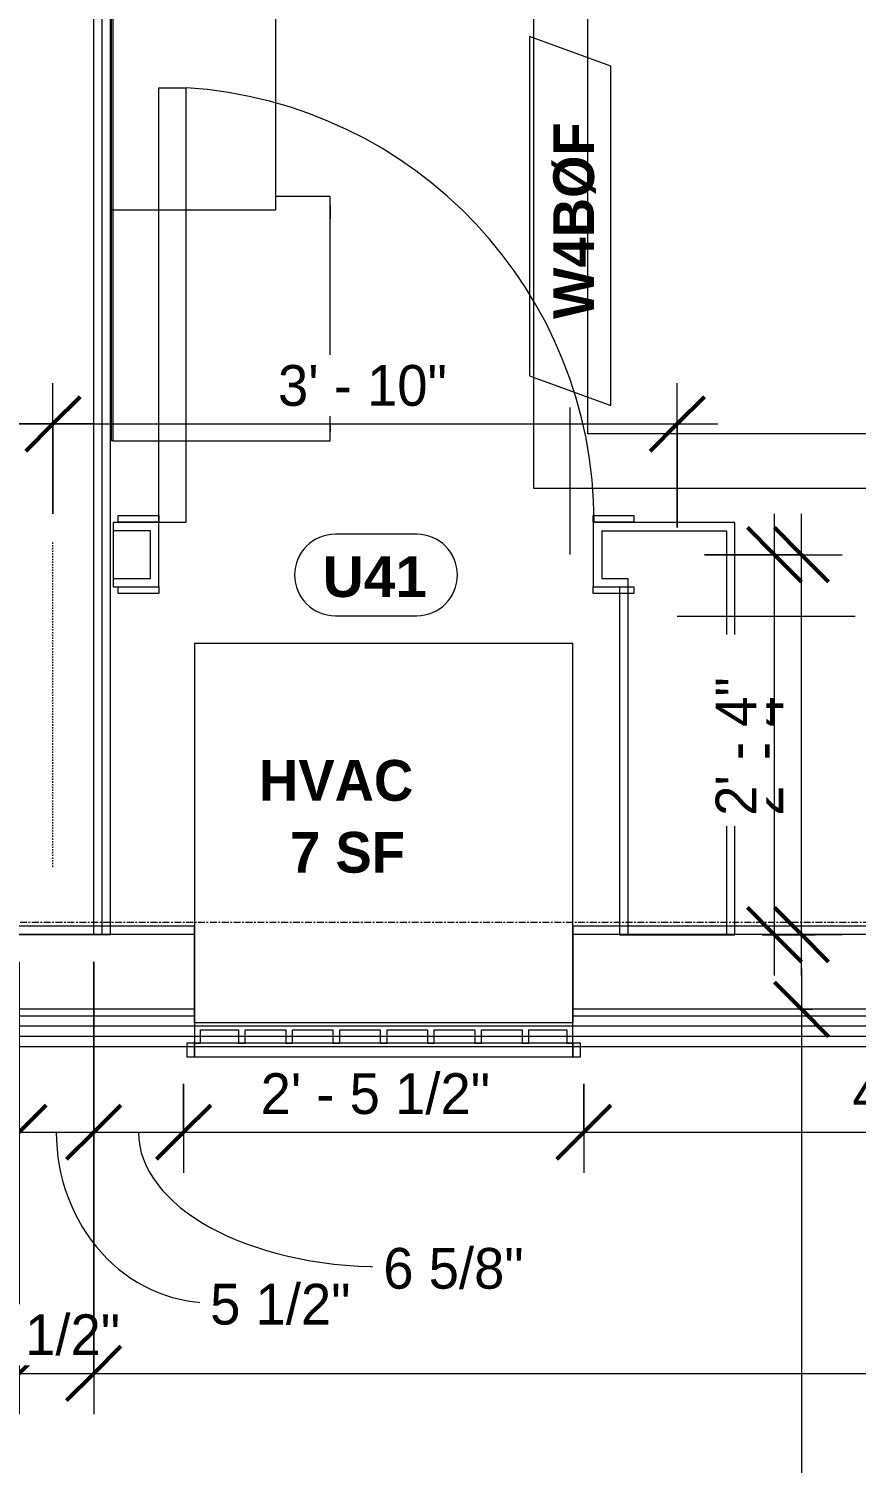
# Model space of a CAD drawing. Header units: inches. Extents: x -4058 to -1781, y 9814 to 12264.
# Drawn here: x -2716.5 to -2655.5, y 11245.3 to 11351 of the extents above; entities that cross this region are included whole.
import ezdxf

# ---------------------------------------------------------------- set-up
doc = ezdxf.new("R2010")
doc.units = ezdxf.units.IN
doc.header["$MEASUREMENT"] = 0
doc.linetypes.add('Dash 3_32_', pattern=[0.1875, 0.09375, -0.09375])
doc.linetypes.add('Grid Line 1_2_', pattern=[0.875, 0.5, -0.125, 0.125, -0.125])
for name, color, linetype, lineweight in [('0-1', 7, 'Continuous', 5), ('0-2', 7, 'Continuous', 9), ('A-ANNO-DIMS', 211, 'Continuous', 9), ('A-ANNO-DIMS-32', 211, 'Continuous', 9), ('A-AREA-IDEN', 2, 'Continuous', 9), ('A-DETL-1', 90, 'Dash 3_32_', 9), ('A-DOOR-2', 31, 'Continuous', 9), ('A-DOOR-IDEN', 31, 'Continuous', 9), ('A-GENM-1', 7, 'Continuous', 9), ('A-WALL-1', 7, 'Continuous', 9), ('A-WALL-2', 113, 'Continuous', 9), ('A-WALL-IDEN', 211, 'Continuous', 9), ('I-FURN', 30, 'Continuous', 9), ('I-WALL-3', 7, 'Continuous', 9), ('I-WALL-4', 2, 'Continuous', 9), ('S-GRID-1', 1, 'Grid Line 1_2_', 9)]:
    doc.layers.add(name, color=color, linetype=linetype, lineweight=lineweight)
doc.styles.add('Arial_B', font='arialbd.ttf', dxfattribs={"height": 3})
doc.styles.add('Century Gothic', font='ufonts.com_century-gothic.ttf', dxfattribs={"height": 3})
doc.styles.add('Century Gothic_B_1', font='GOTHICB.TTF', dxfattribs={"height": 3})
doc.dimstyles.new('THE_DIMENSION_STRING', dxfattribs={"dimscale": 12, "dimtxt": 3.132505, "dimasz": 0.333333, "dimexe": 0.25, "dimexo": 0.166667, "dimgap": 0.041667, "dimtad": 1, "dimdec": 4, "dimrnd": 0.0625, "dimzin": 3, "dimdsep": 46, "dimlunit": 4, "dimtxsty": 'Century Gothic', "dimblk1": 'OBLIQUE', "dimblk2": 'OBLIQUE', "dimsah": 1, "dimcen": 0.09, "dimdle": 0.25, "dimazin": 0, "dimtfac": 1, "dimtdec": 4, "dimtix": 1, "dimtmove": 0, "dimatfit": 3, "dimfxl": 1, "dimtvp": 1, "dimtfill": 1, "dimfrac": 2, "dimtolj": 1, "dimtzin": 0, "dimarcsym": 2})
doc.dimstyles.new('THE_DIMENSION_STRING_1', dxfattribs={"dimscale": 12, "dimtxt": 3.132505, "dimasz": 0.333333, "dimexe": 0.25, "dimexo": 0.166667, "dimgap": 0.041667, "dimtad": 1, "dimdec": 4, "dimrnd": 0.0625, "dimzin": 3, "dimdsep": 46, "dimlunit": 4, "dimtxsty": 'Century Gothic', "dimblk1": 'OBLIQUE', "dimblk2": 'OBLIQUE', "dimsah": 1, "dimcen": 0.09, "dimdle": 0.25, "dimazin": 0, "dimtfac": 1, "dimtdec": 4, "dimtix": 1, "dimtmove": 1, "dimatfit": 3, "dimfxl": 1, "dimtvp": 1, "dimtfill": 1, "dimfrac": 2, "dimtolj": 1, "dimtzin": 0, "dimarcsym": 2})
doc.dimstyles.new('THE_DIMENSION_STRING_3', dxfattribs={"dimscale": 12, "dimtxt": 3.132505, "dimasz": 0.333333, "dimexe": 0.25, "dimexo": 0.166667, "dimgap": 0.041667, "dimtad": 1, "dimdec": 4, "dimrnd": 0.0625, "dimzin": 3, "dimdsep": 46, "dimlunit": 4, "dimtxsty": 'Century Gothic', "dimblk1": 'OBLIQUE', "dimblk2": 'OBLIQUE', "dimsah": 1, "dimcen": 0.09, "dimdle": 0.25, "dimazin": 0, "dimtfac": 1, "dimtdec": 4, "dimtix": 1, "dimtmove": 0, "dimatfit": 3, "dimfxl": 1, "dimtvp": 1, "dimtfill": 1, "dimfrac": 2, "dimtolj": 1, "dimtzin": 0, "dimarcsym": 2})
doc.dimstyles.new('THE_DIMENSION_STRING_4', dxfattribs={"dimscale": 12, "dimtxt": 3.132505, "dimasz": 0.333333, "dimexe": 0.25, "dimexo": 0.166667, "dimgap": 0.041667, "dimtad": 1, "dimdec": 4, "dimrnd": 0.0625, "dimzin": 3, "dimdsep": 46, "dimlunit": 4, "dimtxsty": 'Century Gothic', "dimblk1": 'OBLIQUE', "dimblk2": 'OBLIQUE', "dimsah": 1, "dimcen": 0.09, "dimdle": 0.25, "dimazin": 0, "dimtfac": 1, "dimtdec": 4, "dimtix": 1, "dimtmove": 0, "dimatfit": 3, "dimfxl": 1, "dimtvp": 1, "dimtfill": 1, "dimfrac": 2, "dimtolj": 1, "dimtzin": 0, "dimarcsym": 2})
doc.dimstyles.new('THE_DIMENSION_STRING_5', dxfattribs={"dimscale": 12, "dimtxt": 3.132505, "dimasz": 0.333333, "dimexe": 0.25, "dimexo": 0.166667, "dimgap": 0.041667, "dimtad": 1, "dimdec": 4, "dimrnd": 0.0625, "dimzin": 3, "dimdsep": 46, "dimlunit": 4, "dimtxsty": 'Century Gothic', "dimblk1": 'OBLIQUE', "dimblk2": 'OBLIQUE', "dimsah": 1, "dimcen": 0.09, "dimdle": 0.25, "dimazin": 0, "dimtfac": 1, "dimtdec": 4, "dimtix": 1, "dimtmove": 0, "dimatfit": 3, "dimfxl": 1, "dimtvp": 1, "dimtfill": 1, "dimfrac": 2, "dimtolj": 1, "dimtzin": 0, "dimarcsym": 2})

# ---------------------------------------------------------------- blocks, each defined once
blk = doc.blocks.new('V-Series_EWC4_SPVU_RFA_2015 - 1ST FLOOR-2484708-UNIT PLANS - 1ST FLOOR')
at = {"layer": 'A-GENM-1'}
for p, q in [((-3126.69, 12090.69), (-3127.25, 12090.69)), ((-3127.25, 12090.69), (-3127.25, 12089.69)), ((-3127.25, 12089.69), (-3126.69, 12089.69)), ((-3098.81, 12090.69), (-3126.69, 12090.69)), ((-3126.69, 12090.69), (-3126.69, 12089.69)), ((-3126.69, 12089.69), (-3126.69, 12090.69)), ((-3126.69, 12089.69), (-3098.81, 12089.69)), ((-3126.69, 12089.69), (-3126.69, 12060.25)), ((-3126.25, 12089.69), (-3126.69, 12089.69)), ((-3126.25, 12088.69), (-3126.25, 12089.69)), ((-3122.95, 12089.69), (-3123.45, 12089.69)), ((-3123.45, 12089.69), (-3123.45, 12088.69)), ((-3122.95, 12088.69), (-3122.95, 12089.69)), ((-3119.47, 12089.69), (-3119.97, 12089.69)), ((-3119.97, 12089.69), (-3119.97, 12088.69)), ((-3119.47, 12088.69), (-3119.47, 12089.69)), ((-3115.98, 12089.69), (-3116.48, 12089.69)), ((-3116.48, 12089.69), (-3116.48, 12088.69)), ((-3115.98, 12088.69), (-3115.98, 12089.69)), ((-3112.5, 12089.69), (-3113, 12089.69)), ((-3113, 12089.69), (-3113, 12088.69)), ((-3112.5, 12088.69), (-3112.5, 12089.69)), ((-3109.01, 12089.69), (-3109.51, 12089.69)), ((-3109.51, 12089.69), (-3109.51, 12088.69)), ((-3109.01, 12088.69), (-3109.01, 12089.69)), ((-3105.53, 12089.69), (-3106.03, 12089.69)), ((-3106.03, 12089.69), (-3106.03, 12088.69)), ((-3105.53, 12088.69), (-3105.53, 12089.69)), ((-3102.05, 12089.69), (-3102.55, 12089.69)), ((-3102.55, 12089.69), (-3102.55, 12088.69)), ((-3102.05, 12088.69), (-3102.05, 12089.69)), ((-3098.81, 12089.69), (-3099.25, 12089.69)), ((-3099.25, 12089.69), (-3099.25, 12088.69)), ((-3098.81, 12089.69), (-3098.81, 12090.69)), ((-3098.25, 12090.69), (-3098.81, 12090.69)), ((-3098.81, 12090.69), (-3098.81, 12089.69)), ((-3098.81, 12089.69), (-3098.25, 12089.69)), ((-3098.81, 12060.25), (-3098.81, 12089.69)), ((-3098.25, 12089.69), (-3098.25, 12090.69)), ((-3123.45, 12088.69), (-3126.25, 12088.69)), ((-3119.97, 12088.69), (-3122.95, 12088.69)), ((-3116.48, 12088.69), (-3119.47, 12088.69)), ((-3113, 12088.69), (-3115.98, 12088.69)), ((-3109.51, 12088.69), (-3112.5, 12088.69)), ((-3106.03, 12088.69), (-3109.01, 12088.69)), ((-3102.55, 12088.69), (-3105.53, 12088.69)), ((-3099.25, 12088.69), (-3102.05, 12088.69)), ((-3126.69, 12060.25), (-3098.81, 12060.25))]:
    blk.add_line(p, q, dxfattribs=at)
blk = doc.blocks.new('CTR - 1st Phase - Shell_rvt-1-UNIT PLANS - 1ST FLOOR')
at = {"layer": 'A-WALL-1'}
for p, q in [((-2704.29, 11284.91), (-2725.16, 11284.91)), ((-2704.29, 11277.79), (-2704.29, 11284.91)), ((-2617.62, 11284.91), (-2676.41, 11284.91)), ((-2676.41, 11284.91), (-2676.41, 11277.79)), ((-2704.29, 11284.29), (-2725.16, 11284.29)), ((-2617.62, 11284.29), (-2676.41, 11284.29)), ((-2704.29, 11278.79), (-2725.16, 11278.79)), ((-2704.29, 11278.29), (-2725.16, 11278.29)), ((-2617.62, 11278.79), (-2676.41, 11278.79)), ((-2617.62, 11278.29), (-2676.41, 11278.29)), ((-2617.62, 11277.54), (-2773.77, 11277.54)), ((-2676.41, 11277.79), (-2704.29, 11277.79)), ((-2617.62, 11276.79), (-2773.77, 11276.79)), ((-2773.77, 11276.04), (-2617.62, 11276.04))]:
    blk.add_line(p, q, dxfattribs=at)
at = {"layer": '0-2', "rotation": 180}
blk.add_blockref('V-Series_EWC4_SPVU_RFA_2015 - 1ST FLOOR-2484708-UNIT PLANS - 1ST FLOOR', (-5803.1, 23365.98), dxfattribs=at)
blk = doc.blocks.new('CTR - 1st Phase - Common Walls_rvt-1-UNIT PLANS - 1ST FLOOR')
at = {"layer": 'A-WALL-1'}
for p, q in [((-2711.72, 11284.29), (-2711.72, 11622.61)), ((-2711.1, 11284.29), (-2711.1, 11622.61))]:
    blk.add_line(p, q, dxfattribs=at)
at = {"layer": 'I-WALL-3'}
for p, q in [((-2710.47, 11284.29), (-2710.47, 11622.61)), ((-2718.97, 11284.29), (-2710.47, 11284.29))]:
    blk.add_line(p, q, dxfattribs=at)
blk = doc.blocks.new('Entertainment_Center_14771 - Entertainment_Center_14771-1352616-UNIT PLANS - 1ST FLOOR')
at = {"layer": 'I-FURN'}
for p, q in [((-36, 6.12), (-19, 6.12)), ((-36, 6), (-36, 6.12)), ((-19, 6), (-36, 6)), ((-19, 6), (-36, 6)), ((-36, 6), (-36, -10)), ((-19, 6.12), (19, 6.12)), ((-19, 6), (-19, 6.12)), ((19, 6), (-19, 6)), ((19, 6), (-19, 6)), ((-19, 6), (-19, -6)), ((19, 6.12), (36, 6.12)), ((19, 6.12), (19, 6)), ((36, 6), (19, 6)), ((19, -6), (19, 6)), ((36, 6), (19, 6)), ((36, 6), (36, 6.12)), ((36, -10), (36, 6)), ((-19, -6), (19, -6)), ((-18, -10), (-18, -6)), ((18, -6), (18, -10)), ((-36, -10), (-18, -10)), ((-35.34, -10), (-35.34, -10.03)), ((-35.34, -10.03), (-34.85, -10.03)), ((-34.85, -10.03), (-34.85, -10)), ((-19.66, -10), (-19.66, -10.03)), ((-19.66, -10.03), (-18.66, -10.03)), ((-18.66, -10.03), (-18.66, -10)), ((18, -10), (36, -10)), ((18.66, -10), (18.66, -10.03)), ((18.66, -10.03), (19.66, -10.03)), ((19.66, -10.03), (19.66, -10)), ((34.85, -10), (34.85, -10.03)), ((34.85, -10.03), (35.34, -10.03)), ((35.34, -10.03), (35.34, -10))]:
    blk.add_line(p, q, dxfattribs=at)
blk = doc.blocks.new('Table-Coffee - one-1352608-UNIT PLANS - 1ST FLOOR')
at = {"layer": 'I-FURN'}
for p, q in [((30.72, 18.75), (-29.28, 18.75)), ((-29.28, 18.75), (-29.28, -11.25)), ((30.72, -11.25), (30.72, 18.75)), ((-25.28, -7.25), (-25.28, 14.75)), ((-25.28, 14.75), (26.72, 14.75)), ((26.72, 14.75), (26.72, -7.25)), ((26.72, -7.25), (-25.28, -7.25)), ((-29.28, -11.25), (30.72, -11.25))]:
    blk.add_line(p, q, dxfattribs=at)
blk = doc.blocks.new('SWING - SINGLE - FLUSH - SWING - 32_ x 80_ - WITH ACOUSTICAL SEAL-4202147-UNIT PLANS - 1ST FLOOR')
at = {"layer": 'A-DOOR-2'}
for p, q in [((-19, 2.37), (-19, 2.87)), ((-19, 2.87), (-16, 2.87)), ((-16, 2.37), (-19, 2.37)), ((-16, 2.87), (-16, 2.37)), ((16, 2.37), (16, 2.87)), ((16, 2.87), (19, 2.87)), ((19, 2.37), (16, 2.37)), ((19, 2.87), (19, 2.37)), ((-19, -2.38), (-16, -2.38)), ((-19, -2.88), (-19, -2.38)), ((-16, -2.88), (-19, -2.88)), ((-16, -2.38), (-16, -2.88)), ((14, -2.38), (14, -34.38)), ((16, -2.38), (14, -2.38)), ((16, -2.38), (16, -34.38)), ((16, -2.38), (19, -2.38)), ((16, -2.88), (16, -2.38)), ((19, -2.88), (16, -2.88)), ((19, -2.38), (19, -2.88)), ((16, -34.38), (14, -34.38))]:
    blk.add_line(p, q, dxfattribs=at)
blk.add_arc((16, -2.38), 32.07, 180, 266.4241, dxfattribs=at)
blk = doc.blocks.new('DIMBLOCK155-UNIT PLANS - 1ST FLOOR')
at = {"layer": 'A-ANNO-DIMS-32'}
for p, q in [((-2659.56, 11281.29), (-2659.56, 11315.28)), ((-2666.72, 11312.28), (-2656.56, 11312.28)), ((-2659.56, 11312.28), (-2666.72, 11312.28)), ((-2660.39, 11284.29), (-2656.56, 11284.29)), ((-2659.56, 11284.29), (-2660.39, 11284.29))]:
    blk.add_line(p, q, dxfattribs=at)
at = {"layer": 'A-ANNO-DIMS-32', "lineweight": 50}
for p, q in [((-2659.56, 11312.28), (-2661.56, 11314.28)), ((-2659.56, 11312.28), (-2657.56, 11310.28)), ((-2659.56, 11284.29), (-2661.56, 11286.29)), ((-2659.56, 11284.29), (-2657.56, 11282.29))]:
    blk.add_line(p, q, dxfattribs=at)
at = {"layer": 'A-ANNO-DIMS-32', "color": 0, "insert": (-2663.91, 11293.04), "char_height": 3, "width": 12.5897, "attachment_point": 1, "rotation": 90, "line_spacing_factor": 0.984502, "style": 'Century Gothic', "bg_fill": 3, "box_fill_scale": 1.25, "bg_fill_color": 256, "bg_fill_true_color": 13158600, "bg_fill_transparency": 0}
blk.add_mtext('2\' - 4"', dxfattribs=at)
blk = doc.blocks.new('_Oblique')
at = {"color": 0, "linetype": 'ByBlock', "lineweight": -2}
blk.add_line((-0.5, -0.5), (0.5, 0.5), dxfattribs=at)
blk = doc.blocks.new('DIMBLOCK239-UNIT PLANS - 1ST FLOOR')
at = {"layer": 'A-ANNO-DIMS-32'}
for p, q in [((-2661.55, 11281.28), (-2661.55, 11315.28)), ((-2666.72, 11312.28), (-2658.55, 11312.28)), ((-2661.55, 11312.28), (-2666.72, 11312.28)), ((-2662.47, 11284.28), (-2658.55, 11284.28)), ((-2661.55, 11284.28), (-2662.47, 11284.28))]:
    blk.add_line(p, q, dxfattribs=at)
at = {"layer": 'A-ANNO-DIMS-32', "lineweight": 50}
for p, q in [((-2661.55, 11312.28), (-2663.55, 11314.28)), ((-2661.55, 11312.28), (-2659.55, 11310.28)), ((-2661.55, 11284.28), (-2663.55, 11286.28)), ((-2661.55, 11284.28), (-2659.55, 11282.28))]:
    blk.add_line(p, q, dxfattribs=at)
at = {"layer": 'A-ANNO-DIMS-32', "color": 0, "insert": (-2665.89, 11293.04), "char_height": 3, "width": 12.5897, "attachment_point": 1, "rotation": 90, "line_spacing_factor": 0.984502, "style": 'Century Gothic', "bg_fill": 3, "box_fill_scale": 1.25, "bg_fill_color": 256, "bg_fill_true_color": 13158600, "bg_fill_transparency": 0}
blk.add_mtext('2\' - 4"', dxfattribs=at)
blk = doc.blocks.new('Wall Tag - Arch Wall-3956453-UNIT PLANS - 1ST FLOOR')
at = {"layer": 'A-WALL-IDEN'}
for p, q in [((-0.3561, 0.0937), (-0.4244, -0.0937)), ((0.4244, 0.0937), (-0.3561, 0.0937)), ((0.3561, -0.0937), (0.4244, 0.0937)), ((-0.4244, -0.0937), (0.3561, -0.0937))]:
    blk.add_line(p, q, dxfattribs=at)
blk = doc.blocks.new('Door Tag - Type Mark-2601225-UNIT PLANS - 1ST FLOOR')
at = {"layer": 'A-DOOR-IDEN'}
for p, q in [((0.09375, 0.09375), (-0.09375, 0.09375)), ((-0.09375, -0.09375), (0.09375, -0.09375))]:
    blk.add_line(p, q, dxfattribs=at)
for centre, start, end in [((-0.09375, 0), 90, 270), ((0.09375, 0), 270, 90)]:
    blk.add_arc(centre, 0.09375, start, end, dxfattribs=at)
blk = doc.blocks.new('DIMBLOCK649-UNIT PLANS - 1ST FLOOR')
at = {"layer": 'A-ANNO-DIMS-32'}
for p, q in [((-2717.22, 11282.29), (-2717.22, 11266.74)), ((-2717.22, 11269.74), (-2717.22, 11282.29)), ((-2724.35, 11273.29), (-2724.35, 11266.74)), ((-2724.35, 11269.74), (-2724.35, 11273.29)), ((-2724.35, 11269.74), (-2717.22, 11269.74))]:
    blk.add_line(p, q, dxfattribs=at)
at = {"layer": 'A-ANNO-DIMS-32', "lineweight": 50}
for p, q in [((-2724.35, 11269.74), (-2722.35, 11271.74)), ((-2717.22, 11269.74), (-2715.22, 11271.74)), ((-2724.35, 11269.74), (-2726.35, 11267.74)), ((-2717.22, 11269.74), (-2719.22, 11267.74))]:
    blk.add_line(p, q, dxfattribs=at)
at = {"layer": 'A-ANNO-DIMS-32'}
blk.add_ellipse((-2729.04, 11269.74), major_axis=(0, 9.91), ratio=0.832418, start_param=3.141593, end_param=4.712389, dxfattribs=at)
at = {"layer": 'A-ANNO-DIMS-32', "color": 0, "insert": (-2740.32, 11261.21), "char_height": 3, "width": 13.5444, "attachment_point": 1, "line_spacing_factor": 0.984502, "style": 'Century Gothic', "bg_fill": 3, "box_fill_scale": 1.25, "bg_fill_color": 256, "bg_fill_true_color": 13158600, "bg_fill_transparency": 0}
blk.add_mtext('7 1/8"', dxfattribs=at)
blk = doc.blocks.new('DIMBLOCK650-UNIT PLANS - 1ST FLOOR')
at = {"layer": 'A-ANNO-DIMS-32'}
for p, q in [((-2717.22, 11282.29), (-2717.22, 11266.74)), ((-2717.22, 11269.74), (-2717.22, 11282.29)), ((-2711.72, 11282.29), (-2711.72, 11266.74)), ((-2711.72, 11269.74), (-2711.72, 11282.29)), ((-2717.22, 11269.74), (-2711.72, 11269.74))]:
    blk.add_line(p, q, dxfattribs=at)
at = {"layer": 'A-ANNO-DIMS-32', "lineweight": 50}
for p, q in [((-2717.22, 11269.74), (-2715.22, 11271.74)), ((-2711.72, 11269.74), (-2709.72, 11271.74)), ((-2717.22, 11269.74), (-2719.22, 11267.74)), ((-2711.72, 11269.74), (-2713.72, 11267.74))]:
    blk.add_line(p, q, dxfattribs=at)
at = {"layer": 'A-ANNO-DIMS-32'}
blk.add_ellipse((-2703.14, 11269.74), major_axis=(0, 12.55), ratio=0.903244, start_param=1.570796, end_param=3.141593, dxfattribs=at)
at = {"layer": 'A-ANNO-DIMS-32', "color": 0, "insert": (-2703.14, 11258.57), "char_height": 3, "width": 13.5444, "attachment_point": 1, "line_spacing_factor": 0.984502, "style": 'Century Gothic', "bg_fill": 3, "box_fill_scale": 1.25, "bg_fill_color": 256, "bg_fill_true_color": 13158600, "bg_fill_transparency": 0}
blk.add_mtext('5 1/2"', dxfattribs=at)
blk = doc.blocks.new('DIMBLOCK651-UNIT PLANS - 1ST FLOOR')
at = {"layer": 'A-ANNO-DIMS-32'}
for p, q in [((-2711.72, 11282.29), (-2711.72, 11266.74)), ((-2711.72, 11269.74), (-2711.72, 11282.29)), ((-2705.1, 11273.29), (-2705.1, 11266.74)), ((-2705.1, 11269.74), (-2705.1, 11273.29)), ((-2711.72, 11269.74), (-2705.1, 11269.74))]:
    blk.add_line(p, q, dxfattribs=at)
at = {"layer": 'A-ANNO-DIMS-32', "lineweight": 50}
for p, q in [((-2711.72, 11269.74), (-2709.72, 11271.74)), ((-2705.1, 11269.74), (-2703.1, 11271.74)), ((-2711.72, 11269.74), (-2713.72, 11267.74)), ((-2705.1, 11269.74), (-2707.1, 11267.74))]:
    blk.add_line(p, q, dxfattribs=at)
at = {"layer": 'A-ANNO-DIMS-32'}
blk.add_ellipse((-2690.38, 11269.74), major_axis=(18.04, 0), ratio=0.549554, start_param=3.141593, end_param=4.712389, dxfattribs=at)
at = {"layer": 'A-ANNO-DIMS-32', "color": 0, "insert": (-2690.38, 11261.21), "char_height": 3, "width": 13.5444, "attachment_point": 1, "line_spacing_factor": 0.984502, "style": 'Century Gothic', "bg_fill": 3, "box_fill_scale": 1.25, "bg_fill_color": 256, "bg_fill_true_color": 13158600, "bg_fill_transparency": 0}
blk.add_mtext('6 5/8"', dxfattribs=at)
blk = doc.blocks.new('DIMBLOCK652-UNIT PLANS - 1ST FLOOR')
at = {"layer": 'A-ANNO-DIMS-32'}
for p, q in [((-2705.1, 11273.29), (-2705.1, 11266.74)), ((-2705.1, 11269.74), (-2705.1, 11273.29)), ((-2675.6, 11273.29), (-2675.6, 11266.74)), ((-2675.6, 11269.74), (-2675.6, 11273.29)), ((-2705.1, 11269.74), (-2675.6, 11269.74))]:
    blk.add_line(p, q, dxfattribs=at)
at = {"layer": 'A-ANNO-DIMS-32', "lineweight": 50}
for p, q in [((-2705.1, 11269.74), (-2703.1, 11271.74)), ((-2675.6, 11269.74), (-2673.6, 11271.74)), ((-2705.1, 11269.74), (-2707.1, 11267.74)), ((-2675.6, 11269.74), (-2677.6, 11267.74))]:
    blk.add_line(p, q, dxfattribs=at)
at = {"layer": 'A-ANNO-DIMS-32', "color": 0, "insert": (-2699.42, 11274.08), "char_height": 3, "width": 21.7784, "attachment_point": 1, "line_spacing_factor": 0.984502, "style": 'Century Gothic', "bg_fill": 3, "box_fill_scale": 1.25, "bg_fill_color": 256, "bg_fill_true_color": 13158600, "bg_fill_transparency": 0}
blk.add_mtext('2\' - 5 1/2"', dxfattribs=at)
blk = doc.blocks.new('DIMBLOCK653-UNIT PLANS - 1ST FLOOR')
at = {"layer": 'A-ANNO-DIMS-32'}
for p, q in [((-2617.87, 11273.98), (-2617.87, 11266.74)), ((-2617.87, 11269.74), (-2617.87, 11273.98)), ((-2675.6, 11273.29), (-2675.6, 11266.74)), ((-2675.6, 11269.74), (-2675.6, 11273.29)), ((-2675.6, 11269.74), (-2617.87, 11269.74))]:
    blk.add_line(p, q, dxfattribs=at)
at = {"layer": 'A-ANNO-DIMS-32', "lineweight": 50}
for p, q in [((-2675.6, 11269.74), (-2673.6, 11271.74)), ((-2617.87, 11269.74), (-2615.87, 11271.74)), ((-2675.6, 11269.74), (-2677.6, 11267.74)), ((-2617.87, 11269.74), (-2619.87, 11267.74))]:
    blk.add_line(p, q, dxfattribs=at)
at = {"layer": 'A-ANNO-DIMS-32', "color": 0, "insert": (-2655.81, 11274.08), "char_height": 3, "width": 21.7784, "attachment_point": 1, "line_spacing_factor": 0.984502, "style": 'Century Gothic', "bg_fill": 3, "box_fill_scale": 1.25, "bg_fill_color": 256, "bg_fill_true_color": 13158600, "bg_fill_transparency": 0}
blk.add_mtext('4\' - 9 3/4"', dxfattribs=at)
blk = doc.blocks.new('DIMBLOCK1153-UNIT PLANS - 1ST FLOOR')
at = {"layer": 'A-ANNO-DIMS-32'}
for p, q in [((-2913.32, 11282.29), (-2913.32, 11248.97)), ((-2913.32, 11251.97), (-2913.32, 11282.29)), ((-2717.22, 11282.29), (-2717.22, 11248.97)), ((-2717.22, 11251.97), (-2717.22, 11282.29)), ((-2913.32, 11251.97), (-2717.22, 11251.97))]:
    blk.add_line(p, q, dxfattribs=at)
at = {"layer": 'A-ANNO-DIMS-32', "lineweight": 50}
for p, q in [((-2913.32, 11251.97), (-2911.32, 11253.97)), ((-2717.22, 11251.97), (-2715.22, 11253.97)), ((-2913.32, 11251.97), (-2915.32, 11249.97)), ((-2717.22, 11251.97), (-2719.22, 11249.97))]:
    blk.add_line(p, q, dxfattribs=at)
at = {"layer": 'A-ANNO-DIMS-32', "color": 0, "insert": (-2825.52, 11256.32), "char_height": 3, "width": 24.5827, "attachment_point": 1, "line_spacing_factor": 0.984502, "style": 'Century Gothic', "bg_fill": 3, "box_fill_scale": 1.25, "bg_fill_color": 256, "bg_fill_true_color": 13158600, "bg_fill_transparency": 0}
blk.add_mtext('16\' - 4 1/8"', dxfattribs=at)
blk = doc.blocks.new('DIMBLOCK1154-UNIT PLANS - 1ST FLOOR')
at = {"layer": 'A-ANNO-DIMS-32'}
for p, q in [((-2717.22, 11282.29), (-2717.22, 11248.97)), ((-2717.22, 11251.97), (-2717.22, 11282.29)), ((-2711.72, 11282.29), (-2711.72, 11248.97)), ((-2711.72, 11251.97), (-2711.72, 11282.29)), ((-2717.22, 11251.97), (-2711.72, 11251.97))]:
    blk.add_line(p, q, dxfattribs=at)
at = {"layer": 'A-ANNO-DIMS-32', "lineweight": 50}
for p, q in [((-2717.22, 11251.97), (-2715.22, 11253.97)), ((-2711.72, 11251.97), (-2709.72, 11253.97)), ((-2717.22, 11251.97), (-2719.22, 11249.97)), ((-2711.72, 11251.97), (-2713.72, 11249.97))]:
    blk.add_line(p, q, dxfattribs=at)
at = {"layer": 'A-ANNO-DIMS-32', "color": 0, "insert": (-2720.12, 11256.32), "char_height": 3, "width": 13.5444, "attachment_point": 1, "line_spacing_factor": 0.984502, "style": 'Century Gothic', "bg_fill": 3, "box_fill_scale": 1.25, "bg_fill_color": 256, "bg_fill_true_color": 13158600, "bg_fill_transparency": 0}
blk.add_mtext('5 1/2"', dxfattribs=at)
blk = doc.blocks.new('DIMBLOCK1155-UNIT PLANS - 1ST FLOOR')
at = {"layer": 'A-ANNO-DIMS-32'}
for p, q in [((-2711.72, 11282.29), (-2711.72, 11248.97)), ((-2711.72, 11251.97), (-2711.72, 11282.29)), ((-2515.31, 11282.29), (-2515.31, 11248.97)), ((-2515.31, 11251.97), (-2515.31, 11282.29)), ((-2711.72, 11251.97), (-2515.31, 11251.97))]:
    blk.add_line(p, q, dxfattribs=at)
at = {"layer": 'A-ANNO-DIMS-32', "lineweight": 50}
for p, q in [((-2711.72, 11251.97), (-2709.72, 11253.97)), ((-2515.31, 11251.97), (-2513.31, 11253.97)), ((-2711.72, 11251.97), (-2713.72, 11249.97)), ((-2515.31, 11251.97), (-2517.31, 11249.97))]:
    blk.add_line(p, q, dxfattribs=at)
at = {"layer": 'A-ANNO-DIMS-32', "color": 0, "insert": (-2624.93, 11256.32), "char_height": 3, "width": 27.387, "attachment_point": 1, "line_spacing_factor": 0.984502, "style": 'Century Gothic', "bg_fill": 3, "box_fill_scale": 1.25, "bg_fill_color": 256, "bg_fill_true_color": 13158600, "bg_fill_transparency": 0}
blk.add_mtext('16\' - 4 7/16"', dxfattribs=at)
blk = doc.blocks.new('DIMBLOCK1227-UNIT PLANS - 1ST FLOOR')
at = {"layer": 'A-ANNO-DIMS-32'}
for p, q in [((-2714.72, 11315.28), (-2714.72, 11324.91)), ((-2668.72, 11314.28), (-2668.72, 11324.91)), ((-2717.72, 11321.91), (-2665.72, 11321.91)), ((-2714.72, 11321.91), (-2714.72, 11315.28)), ((-2668.72, 11321.91), (-2668.72, 11314.28))]:
    blk.add_line(p, q, dxfattribs=at)
at = {"layer": 'A-ANNO-DIMS-32', "lineweight": 50}
for p, q in [((-2714.72, 11321.91), (-2712.72, 11323.91)), ((-2668.72, 11321.91), (-2666.72, 11323.91)), ((-2714.72, 11321.91), (-2716.72, 11319.91)), ((-2668.72, 11321.91), (-2670.72, 11319.91))]:
    blk.add_line(p, q, dxfattribs=at)
at = {"layer": 'A-ANNO-DIMS-32', "color": 0, "insert": (-2698.14, 11326.25), "char_height": 3, "width": 15.394, "attachment_point": 1, "line_spacing_factor": 0.984502, "style": 'Century Gothic', "bg_fill": 3, "box_fill_scale": 1.25, "bg_fill_color": 256, "bg_fill_true_color": 13158600, "bg_fill_transparency": 0}
blk.add_mtext('3\' - 10"', dxfattribs=at)
blk = doc.blocks.new('DIMBLOCK1228-UNIT PLANS - 1ST FLOOR')
at = {"layer": 'A-ANNO-DIMS-32'}
for p, q in [((-2760.72, 11314.28), (-2760.72, 11324.91)), ((-2714.72, 11315.28), (-2714.72, 11324.91)), ((-2711.72, 11321.91), (-2763.72, 11321.91)), ((-2760.72, 11321.91), (-2760.72, 11314.28)), ((-2714.72, 11321.91), (-2714.72, 11315.28))]:
    blk.add_line(p, q, dxfattribs=at)
at = {"layer": 'A-ANNO-DIMS-32', "lineweight": 50}
for p, q in [((-2760.72, 11321.91), (-2758.72, 11323.91)), ((-2714.72, 11321.91), (-2712.72, 11323.91)), ((-2760.72, 11321.91), (-2762.72, 11319.91)), ((-2714.72, 11321.91), (-2716.72, 11319.91))]:
    blk.add_line(p, q, dxfattribs=at)
at = {"layer": 'A-ANNO-DIMS-32', "color": 0, "insert": (-2744.14, 11326.25), "char_height": 3, "width": 15.394, "attachment_point": 1, "line_spacing_factor": 0.984502, "style": 'Century Gothic', "bg_fill": 3, "box_fill_scale": 1.25, "bg_fill_color": 256, "bg_fill_true_color": 13158600, "bg_fill_transparency": 0}
blk.add_mtext('3\' - 10"', dxfattribs=at)
blk = doc.blocks.new('DIMBLOCK1497-UNIT PLANS - 1ST FLOOR')
at = {"layer": 'A-ANNO-DIMS-32'}
for p, q in [((-2659.56, 11281.79), (-2659.56, 11039.29)), ((-2658.74, 11278.79), (-2662.56, 11278.79)), ((-2659.56, 11278.79), (-2658.74, 11278.79)), ((-2658.74, 11039.29), (-2662.56, 11039.29)), ((-2659.56, 11039.29), (-2658.74, 11039.29))]:
    blk.add_line(p, q, dxfattribs=at)
at = {"layer": 'A-ANNO-DIMS-32', "lineweight": 50}
for p, q in [((-2659.56, 11278.79), (-2661.56, 11280.79)), ((-2659.56, 11278.79), (-2657.56, 11276.79)), ((-2659.56, 11039.29), (-2661.56, 11041.29)), ((-2659.56, 11039.29), (-2657.56, 11037.29))]:
    blk.add_line(p, q, dxfattribs=at)
at = {"layer": 'A-ANNO-DIMS-32', "color": 0, "insert": (-2663.91, 11147.63), "char_height": 3, "width": 27.387, "attachment_point": 1, "rotation": 90, "line_spacing_factor": 0.984502, "style": 'Century Gothic', "bg_fill": 3, "box_fill_scale": 1.25, "bg_fill_color": 256, "bg_fill_true_color": 13158600, "bg_fill_transparency": 0}
blk.add_mtext('19\' - 11 1/2"', dxfattribs=at)

msp = doc.modelspace()

# ---------------------------------------------------------------- block references
at = {"layer": '0-1'}
msp.add_blockref('CTR - 1st Phase - Shell_rvt-1-UNIT PLANS - 1ST FLOOR', (0, 0), dxfattribs=at)

# ---------------------------------------------------------------- next in the draw order: linework, layer by layer
at = {"layer": 'A-DETL-1'}
msp.add_line((-2714.72374, 11289.28481), (-2714.72374, 11313.28481), dxfattribs=at)
msp.add_line((-2714.72374, 11289.28481), (-2714.72374, 11313.28481), dxfattribs=at)
at = {"layer": 'A-WALL-2'}
for p, q in [((-2706.91124, 11314.65981), (-2710.28624, 11314.65981)), ((-2710.28624, 11314.65981), (-2710.28624, 11309.90981)), ((-2707.53624, 11314.03481), (-2710.28624, 11314.03481)), ((-2707.53624, 11310.53481), (-2707.53624, 11314.03481)), ((-2706.91124, 11309.90981), (-2706.91124, 11314.65981)), ((-2672.97374, 11314.65981), (-2674.91124, 11314.65981)), ((-2674.91124, 11314.65981), (-2674.91124, 11309.90981)), ((-2674.28624, 11314.03481), (-2665.09874, 11314.03481)), ((-2674.28624, 11314.03481), (-2674.28624, 11310.53481)), ((-2665.09874, 11314.03481), (-2665.09874, 11284.28481)), ((-2710.28624, 11310.53481), (-2707.53624, 11310.53481)), ((-2710.28624, 11309.90981), (-2706.91124, 11309.90981)), ((-2674.91124, 11309.90981), (-2672.97374, 11309.90981)), ((-2674.28624, 11310.53481), (-2672.34874, 11310.53481)), ((-2672.34874, 11310.53481), (-2672.34874, 11284.28481))]:
    msp.add_line(p, q, dxfattribs=at)
at = {"layer": 'A-WALL-IDEN'}
msp.add_line((-2676.60259, 11312.28481), (-2676.60259, 11323.12796), dxfattribs=at)
at = {"layer": 'I-WALL-4'}
for p, q in [((-2664.47374, 11314.65981), (-2672.97374, 11314.65981)), ((-2664.47374, 11284.28481), (-2664.47374, 11314.65981)), ((-2672.97374, 11309.90981), (-2672.97374, 11284.28481)), ((-2672.97374, 11284.28481), (-2664.47374, 11284.28481))]:
    msp.add_line(p, q, dxfattribs=at)

# ---------------------------------------------------------------- next in the draw order: block references
at = {"layer": '0-1'}
msp.add_blockref('CTR - 1st Phase - Common Walls_rvt-1-UNIT PLANS - 1ST FLOOR', (0, 0), dxfattribs=at)
at = {"layer": 'A-DOOR-2', "rotation": 180}
msp.add_blockref('SWING - SINGLE - FLUSH - SWING - 32_ x 80_ - WITH ACOUSTICAL SEAL-4202147-UNIT PLANS - 1ST FLOOR', (-2690.91124, 11312.28481), dxfattribs=at)
at = {"layer": 'A-DOOR-IDEN', "xscale": 31.99999999999999, "yscale": 31.99999999999999, "zscale": 31.99999999999999}
msp.add_blockref('Door Tag - Type Mark-2601225-UNIT PLANS - 1ST FLOOR', (-2690.91124, 11310.78481), dxfattribs=at)
at = {"layer": 'A-WALL-IDEN', "xscale": 31.99999999999999, "yscale": 31.99999999999999, "zscale": 31.99999999999999, "rotation": 89.99999999999955}
msp.add_blockref('Wall Tag - Arch Wall-3956453-UNIT PLANS - 1ST FLOOR', (-2676.60259, 11336.85967), dxfattribs=at)
at = {"layer": 'I-FURN'}
for name, p, rotation in [('Entertainment_Center_14771 - Entertainment_Center_14771-1352616-UNIT PLANS - 1ST FLOOR', (-2704.29874, 11356.67454), 89.99999999999355), ('Table-Coffee - one-1352608-UNIT PLANS - 1ST FLOOR', (-2660.55027, 11346.46568), 90.00000000000362)]:
    msp.add_blockref(name, p, dxfattribs=dict(at, rotation=rotation))

# ---------------------------------------------------------------- next in the draw order: texts
at = {"layer": 'A-AREA-IDEN', "char_height": 3, "attachment_point": 1, "style": 'Century Gothic_B_1'}
for s, insert, width in [('HVAC', (-2699.53825, 11297.15443), 15.049), ('7 SF', (-2697.25164, 11291.8573), 9.494)]:
    msp.add_mtext(s, dxfattribs=dict(at, insert=insert, width=width))
at = {"layer": 'A-DOOR-IDEN', "insert": (-2694.84312, 11312.16466), "char_height": 3, "width": 9.393, "attachment_point": 1, "style": 'Arial_B'}
msp.add_mtext('U41', dxfattribs=at)
at = {"layer": 'A-WALL-IDEN', "insert": (-2677.85012, 11329.64375), "char_height": 3, "width": 17.372, "attachment_point": 1, "rotation": 90, "style": 'Century Gothic_B_1'}
msp.add_mtext('W4BØF', dxfattribs=at)

# ---------------------------------------------------------------- next in the draw order: dimensions: what is measured, and where the dimension line sits
at = {"layer": 'A-ANNO-DIMS'}
dim = msp.add_linear_dim(base=(-2659.56386, 11312.28481), p1=(-2662.39229, 11284.2894), p2=(-2668.72374, 11312.28481), angle=90, dimstyle='THE_DIMENSION_STRING', override={"dimpost": '<>', "dimfxl": 28.702443}, dxfattribs=at)
dim.commit()
dim.dimension.update_dxf_attribs({"geometry": 'DIMBLOCK155-UNIT PLANS - 1ST FLOOR', "text_midpoint": (-2661.60159, 11298.2871)})
dim = msp.add_linear_dim(base=(-2717.22374, 11269.73653), p1=(-2724.34888, 11275.2894), p2=(-2717.22374, 11284.2894), dimstyle='THE_DIMENSION_STRING_1', override={"dimpost": '<>', "dimfxl": 11.479012}, dxfattribs=at)
dim.commit()
dim.dimension.update_dxf_attribs({"geometry": 'DIMBLOCK649-UNIT PLANS - 1ST FLOOR', "text_midpoint": (-2733.55172, 11259.20893), "dimtype": 160})

# ---------------------------------------------------------------- next in the draw order: dimensions: what is measured, and where the dimension line sits
dim = msp.add_linear_dim(base=(-2661.54567, 11312.28481), p1=(-2664.47374, 11284.28481), p2=(-2668.72374, 11312.28481), angle=90, dimstyle='THE_DIMENSION_STRING', override={"dimpost": '<>', "dimfxl": 28.320708}, dxfattribs=at)
dim.commit()
dim.dimension.update_dxf_attribs({"geometry": 'DIMBLOCK239-UNIT PLANS - 1ST FLOOR', "text_midpoint": (-2663.5834, 11298.28481)})
dim = msp.add_linear_dim(base=(-2711.72374, 11269.73653), p1=(-2717.22374, 11284.2894), p2=(-2711.72374, 11284.2894), dimstyle='THE_DIMENSION_STRING_1', override={"dimpost": '<>', "dimfxl": 5.5}, dxfattribs=at)
dim.commit()
dim.dimension.update_dxf_attribs({"geometry": 'DIMBLOCK650-UNIT PLANS - 1ST FLOOR', "text_midpoint": (-2696.36784, 11256.57276), "dimtype": 160})

# ---------------------------------------------------------------- next in the draw order: linework, layer by layer
at = {"layer": 'A-WALL-IDEN'}
msp.add_line((-2668.72374, 11307.76099), (-2655.59651, 11307.76099), dxfattribs=at)
at = {"layer": 'S-GRID-1'}
msp.add_line((-1781.27288, 11285.1894), (-4041.7795, 11285.1894), dxfattribs=at)

# ---------------------------------------------------------------- next in the draw order: dimensions: what is measured, and where the dimension line sits
at = {"layer": 'A-ANNO-DIMS'}
for base, p1, p2, dimstyle, override, picture, middle in [((-2668.72374, 11321.90917), (-2714.72374, 11313.28481), (-2668.72374, 11312.28481), 'THE_DIMENSION_STRING_5', {"dimpost": '<>', "dimfxl": 46.010868}, 'DIMBLOCK1227-UNIT PLANS - 1ST FLOOR', (-2691.72374, 11323.98463)), ((-2717.22374, 11251.97472), (-2913.32386, 11284.2894), (-2717.22374, 11284.2894), 'THE_DIMENSION_STRING_4', {"dimpost": '<>', "dimfxl": 196.100122}, 'DIMBLOCK1153-UNIT PLANS - 1ST FLOOR', (-2815.2738, 11254.21639))]:
    dim = msp.add_linear_dim(base=base, p1=p1, p2=p2, dimstyle=dimstyle, override=override, dxfattribs=at)
    dim.commit()
    dim.dimension.update_dxf_attribs({"geometry": picture, "text_midpoint": middle})
dim = msp.add_linear_dim(base=(-2705.09864, 11269.73653), p1=(-2711.72374, 11284.2894), p2=(-2705.09864, 11275.2894), dimstyle='THE_DIMENSION_STRING_1', override={"dimpost": '<>', "dimfxl": 11.175505}, dxfattribs=at)
dim.commit()
dim.dimension.update_dxf_attribs({"geometry": 'DIMBLOCK651-UNIT PLANS - 1ST FLOOR', "text_midpoint": (-2683.60322, 11259.20893), "dimtype": 160})

# ---------------------------------------------------------------- next in the draw order: dimensions: what is measured, and where the dimension line sits
for base, p1, p2, dimstyle, override, picture, middle in [((-2760.72374, 11321.90917), (-2714.72374, 11313.28481), (-2760.72374, 11312.28481), 'THE_DIMENSION_STRING_5', {"dimpost": '<>', "dimfxl": 46.010868}, 'DIMBLOCK1228-UNIT PLANS - 1ST FLOOR', (-2737.72374, 11323.98463)), ((-2675.59864, 11269.73653), (-2705.09864, 11275.2894), (-2675.59864, 11275.2894), 'THE_DIMENSION_STRING_3', {"dimpost": '<>', "dimfxl": 29.5}, 'DIMBLOCK652-UNIT PLANS - 1ST FLOOR', (-2690.34864, 11271.97821))]:
    dim = msp.add_linear_dim(base=base, p1=p1, p2=p2, dimstyle=dimstyle, override=override, dxfattribs=at)
    dim.commit()
    dim.dimension.update_dxf_attribs({"geometry": picture, "text_midpoint": middle})

# ---------------------------------------------------------------- next in the draw order: dimensions: what is measured, and where the dimension line sits
for base, p1, p2, dimstyle, override, picture, middle in [((-2711.72374, 11251.97472), (-2717.22374, 11284.2894), (-2711.72374, 11284.2894), 'THE_DIMENSION_STRING_4', {"dimpost": '<>', "dimfxl": 5.5}, 'DIMBLOCK1154-UNIT PLANS - 1ST FLOOR', (-2714.47374, 11254.21639)), ((-2617.87374, 11269.73653), (-2675.59864, 11275.2894), (-2617.87374, 11275.9769), 'THE_DIMENSION_STRING_3', {"dimpost": '<>', "dimfxl": 57.728996}, 'DIMBLOCK653-UNIT PLANS - 1ST FLOOR', (-2646.73619, 11271.97821))]:
    dim = msp.add_linear_dim(base=base, p1=p1, p2=p2, dimstyle=dimstyle, override=override, dxfattribs=at)
    dim.commit()
    dim.dimension.update_dxf_attribs({"geometry": picture, "text_midpoint": middle})

# ---------------------------------------------------------------- next in the draw order: dimensions: what is measured, and where the dimension line sits
dim = msp.add_linear_dim(base=(-2515.31124, 11251.97472), p1=(-2711.72374, 11284.2894), p2=(-2515.31124, 11284.2894), dimstyle='THE_DIMENSION_STRING_4', override={"dimpost": '<>', "dimfxl": 196.4125}, dxfattribs=at)
dim.commit()
dim.dimension.update_dxf_attribs({"geometry": 'DIMBLOCK1155-UNIT PLANS - 1ST FLOOR', "text_midpoint": (-2613.51749, 11254.21639)})

# ---------------------------------------------------------------- next in the draw order: dimensions: what is measured, and where the dimension line sits
dim = msp.add_linear_dim(base=(-2659.56386, 11039.2894), p1=(-2656.73544, 11278.7894), p2=(-2656.73544, 11039.2894), angle=90, dimstyle='THE_DIMENSION_STRING_5', override={"dimpost": '<>', "dimfxl": 239.5}, dxfattribs=at)
dim.commit()
dim.dimension.update_dxf_attribs({"geometry": 'DIMBLOCK1497-UNIT PLANS - 1ST FLOOR', "text_midpoint": (-2661.80553, 11159.0394)})

doc.saveas('drawing.dxf')
